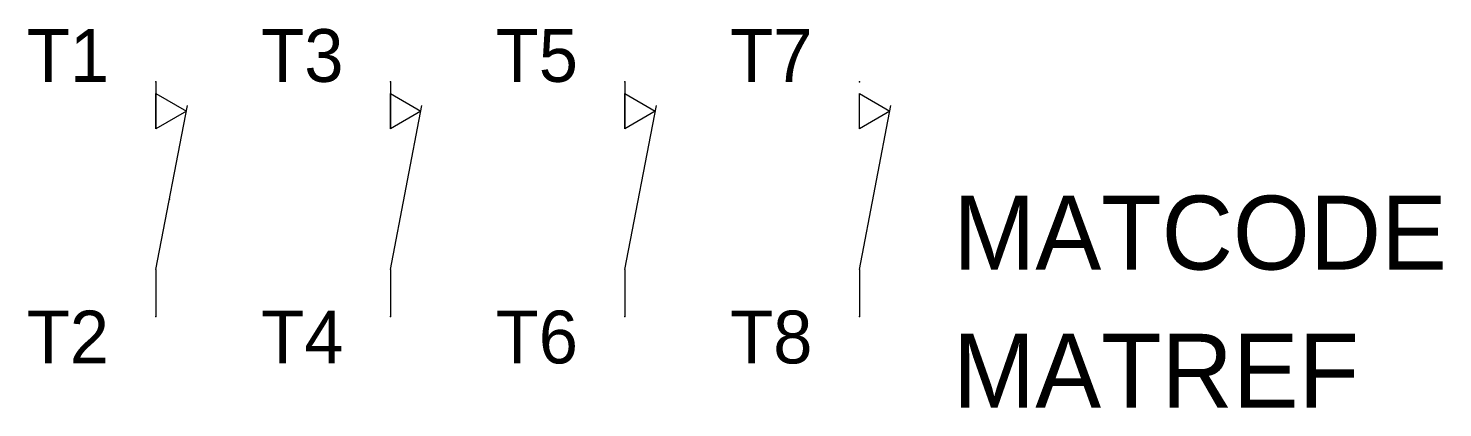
# Model space of a CAD drawing. Extents: x -5.4 to 54.9, y -8.9 to 7.3.
import ezdxf
from ezdxf.enums import TextEntityAlignment as Align

# ---------------------------------------------------------------- set-up
doc = ezdxf.new("R2010")
doc.units = 0
doc.layers.get('0').update_dxf_attribs({"linetype": 'CONTINUOUS'})
for name, color, linetype in [('A', 7, 'CONTINUOUS'), ('C', 6, 'CONTINUOUS'), ('T2', 7, 'CONTINUOUS')]:
    doc.layers.add(name, color=color, linetype=linetype)

msp = doc.modelspace()

# ---------------------------------------------------------------- linework, layer by layer
at = {"color": 0}
for p, q in [((0, 5), (0, 3)), ((10, 5), (10, 3)), ((20, 5), (20, 3)), ((0, -3), (1.347, 4)), ((10, -3), (11.347, 4)), ((20, -3), (21.347, 4)), ((30, -3), (31.347, 4)), ((0, -3), (0, -5)), ((10, -3), (10, -5)), ((20, -3), (20, -5)), ((30, -3), (30, -5))]:
    msp.add_line(p, q, dxfattribs=at)
for points in [[(1.299, 3.75), (0, 3), (0, 4.5)], [(11.299, 3.75), (10, 3), (10, 4.5)], [(21.299, 3.75), (20, 3), (20, 4.5)], [(31.299, 3.75), (30, 3), (30, 4.5)]]:
    msp.add_lwpolyline(points, close=True, dxfattribs=at)
at = {"layer": 'A', "color": 0}
msp.add_point((0.577, 0), dxfattribs=at)
at = {"layer": 'C', "color": 0}
for p in [(0, 5), (10, 5), (20, 5), (30, 5), (0, -5), (10, -5), (20, -5), (30, -5)]:
    msp.add_point(p, dxfattribs=at)

# ---------------------------------------------------------------- texts
at = {"color": 0, "linetype": 'CONTINUOUS'}
for tag, p in [('MATCODE', (34, -3)), ('MATREF', (33.993, -8.888))]:
    msp.add_attdef(tag, p, '', height=3.15, dxfattribs=at)
at = {"layer": 'T2', "color": 0, "linetype": 'CONTINUOUS'}
for tag, p in [('T1', (-2, 5)), ('T3', (8, 5)), ('T5', (18, 5)), ('T7', (28, 5)), ('T2', (-2, -7)), ('T4', (8, -7)), ('T6', (18, -7)), ('T8', (28, -7))]:
    msp.add_attdef(tag, text='', height=2.25, dxfattribs=at).set_placement(p, align=Align.RIGHT)

doc.saveas('drawing.dxf')
